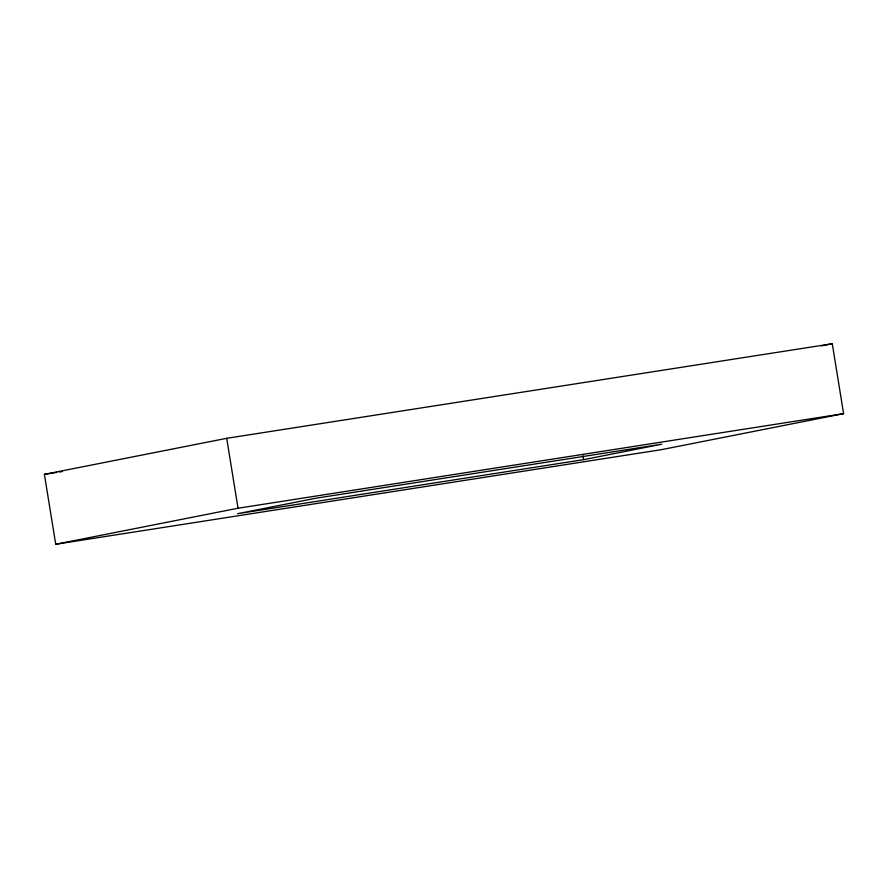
<?xml version="1.0" encoding="UTF-8"?>
<svg xmlns="http://www.w3.org/2000/svg" width="888" height="888" viewBox="0 0 888 888"><rect width="100%" height="100%" fill="white"/><g stroke="black" fill="none" stroke-linecap="round" stroke-linejoin="round"><path stroke-width="1.33" d="M44.4 474.347L226.706 438.317L832.278 343.745L843.6 413.653L661.294 449.683L55.722 544.255L44.4 474.347L56.732 472.427M821.389 345.898L832.278 343.745M55.722 544.255L238.028 508.225L843.6 413.653M583.616 459.651L661.749 444.211L315.706 498.257L237.573 513.697L583.616 459.651L582.983 455.766M59.474 471.994L62.216 471.572M226.706 438.317L238.028 508.225"/></g></svg>
